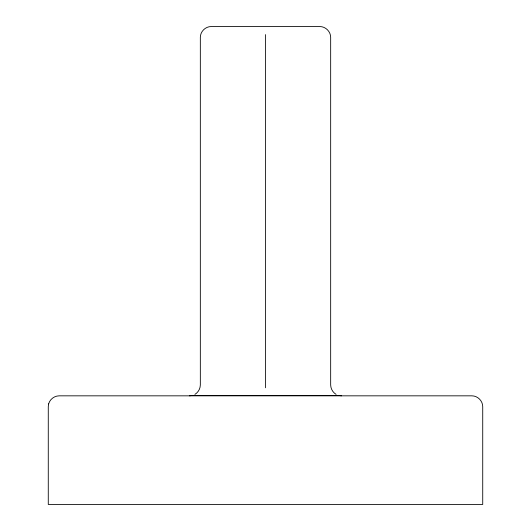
<?xml version="1.0" encoding="UTF-8"?>
<svg xmlns="http://www.w3.org/2000/svg" width="531" height="531" viewBox="0 0 531 531"><rect width="100%" height="100%" fill="white"/><g stroke="black" fill="none" stroke-linecap="round" stroke-linejoin="round"><path stroke-width="0.8" d="M194.904 394.38C198.182 392.416 200.267 388.798 200.333 384.975L200.333 37.409C200.293 31.601 205.378 26.517 211.192 26.55L319.808 26.55C325.622 26.517 330.707 31.601 330.667 37.409L330.667 384.975C330.733 388.798 332.818 392.416 336.096 394.38M189.467 395.834L192.282 395.469L338.718 395.469L341.533 395.834M265.5 34.601L265.5 387.789M48.646 403.885L48.275 406.7L48.275 504.45L482.725 504.45L482.725 406.7C482.765 400.878 477.668 395.801 471.853 395.834L59.147 395.834C54.341 395.86 49.914 399.252 48.646 403.885"/></g></svg>
